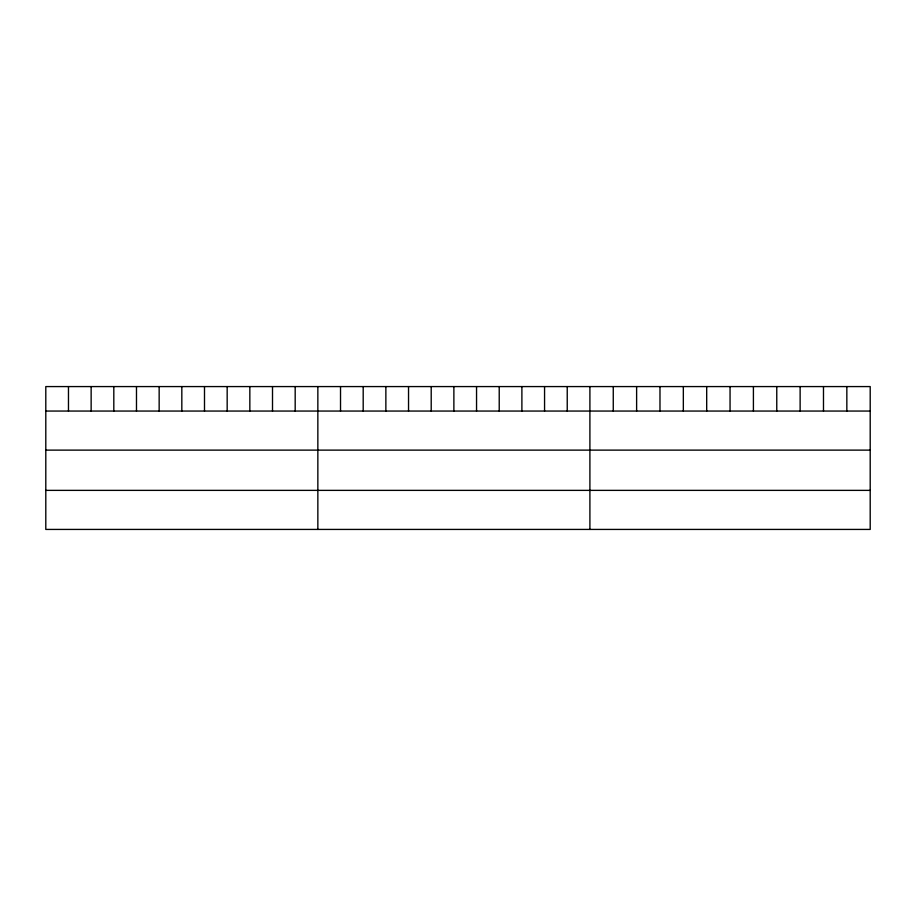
<?xml version="1.0" encoding="UTF-8"?>
<svg xmlns="http://www.w3.org/2000/svg" width="916" height="916" viewBox="0 0 916 916"><rect width="100%" height="100%" fill="white"/><g stroke="black" fill="none" stroke-linecap="round" stroke-linejoin="round"><path stroke-width="1.37" d="M870.2 411.055L870.2 529.425L45.8 529.425L45.8 386.575L870.2 386.575L870.2 411.055L45.8 411.055M45.8 450.122L870.2 450.122M45.8 490.369L870.2 490.369M846.842 386.575L846.842 411.055M823.484 386.575L823.484 411.055M800.126 386.575L800.126 411.055M776.768 386.575L776.768 411.055M753.41 386.575L753.41 411.055M730.052 386.575L730.052 411.055M706.694 386.575L706.694 411.055M683.336 386.575L683.336 411.055M659.978 386.575L659.978 411.055M636.62 386.575L636.62 411.055M613.262 386.575L613.262 411.055M589.904 386.575L589.904 529.425M567.233 386.575L567.233 411.055M544.562 386.575L544.562 411.055M521.891 386.575L521.891 411.055M499.22 386.575L499.22 411.055M476.549 386.575L476.549 411.055M453.878 386.575L453.878 411.055M431.207 386.575L431.207 411.055M408.536 386.575L408.536 411.055M385.865 386.575L385.865 411.055M363.194 386.575L363.194 411.055M340.523 386.575L340.523 411.055M317.852 386.575L317.852 529.425M295.181 386.575L295.181 411.055M272.51 386.575L272.51 411.055M249.839 386.575L249.839 411.055M227.168 386.575L227.168 411.055M204.497 386.575L204.497 411.055M181.826 386.575L181.826 411.055M159.155 386.575L159.155 411.055M136.484 386.575L136.484 411.055M113.813 386.575L113.813 411.055M91.142 386.575L91.142 411.055M68.471 386.575L68.471 411.055"/></g></svg>
